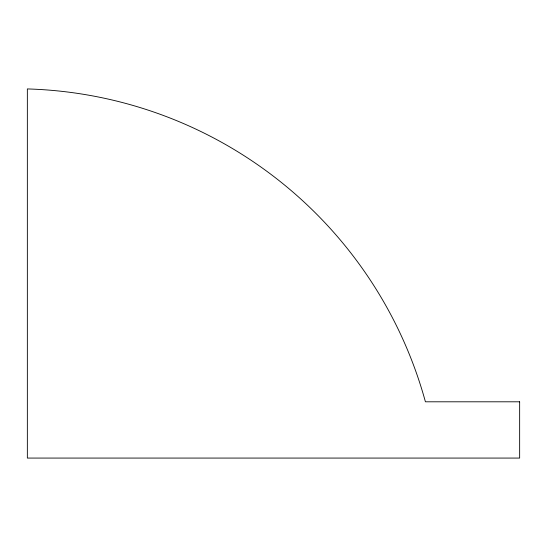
<?xml version="1.0" encoding="UTF-8"?>
<svg xmlns="http://www.w3.org/2000/svg" width="547" height="547" viewBox="0 0 547 547"><rect width="100%" height="100%" fill="white"/><g stroke="black" fill="none" stroke-linecap="round" stroke-linejoin="round"><path stroke-width="0.82" d="M519.65 401.799L425.416 401.799A425.641 425.641 0 0 0 27.35 88.929L27.35 458.071L519.65 458.071L519.65 401.799"/></g></svg>
